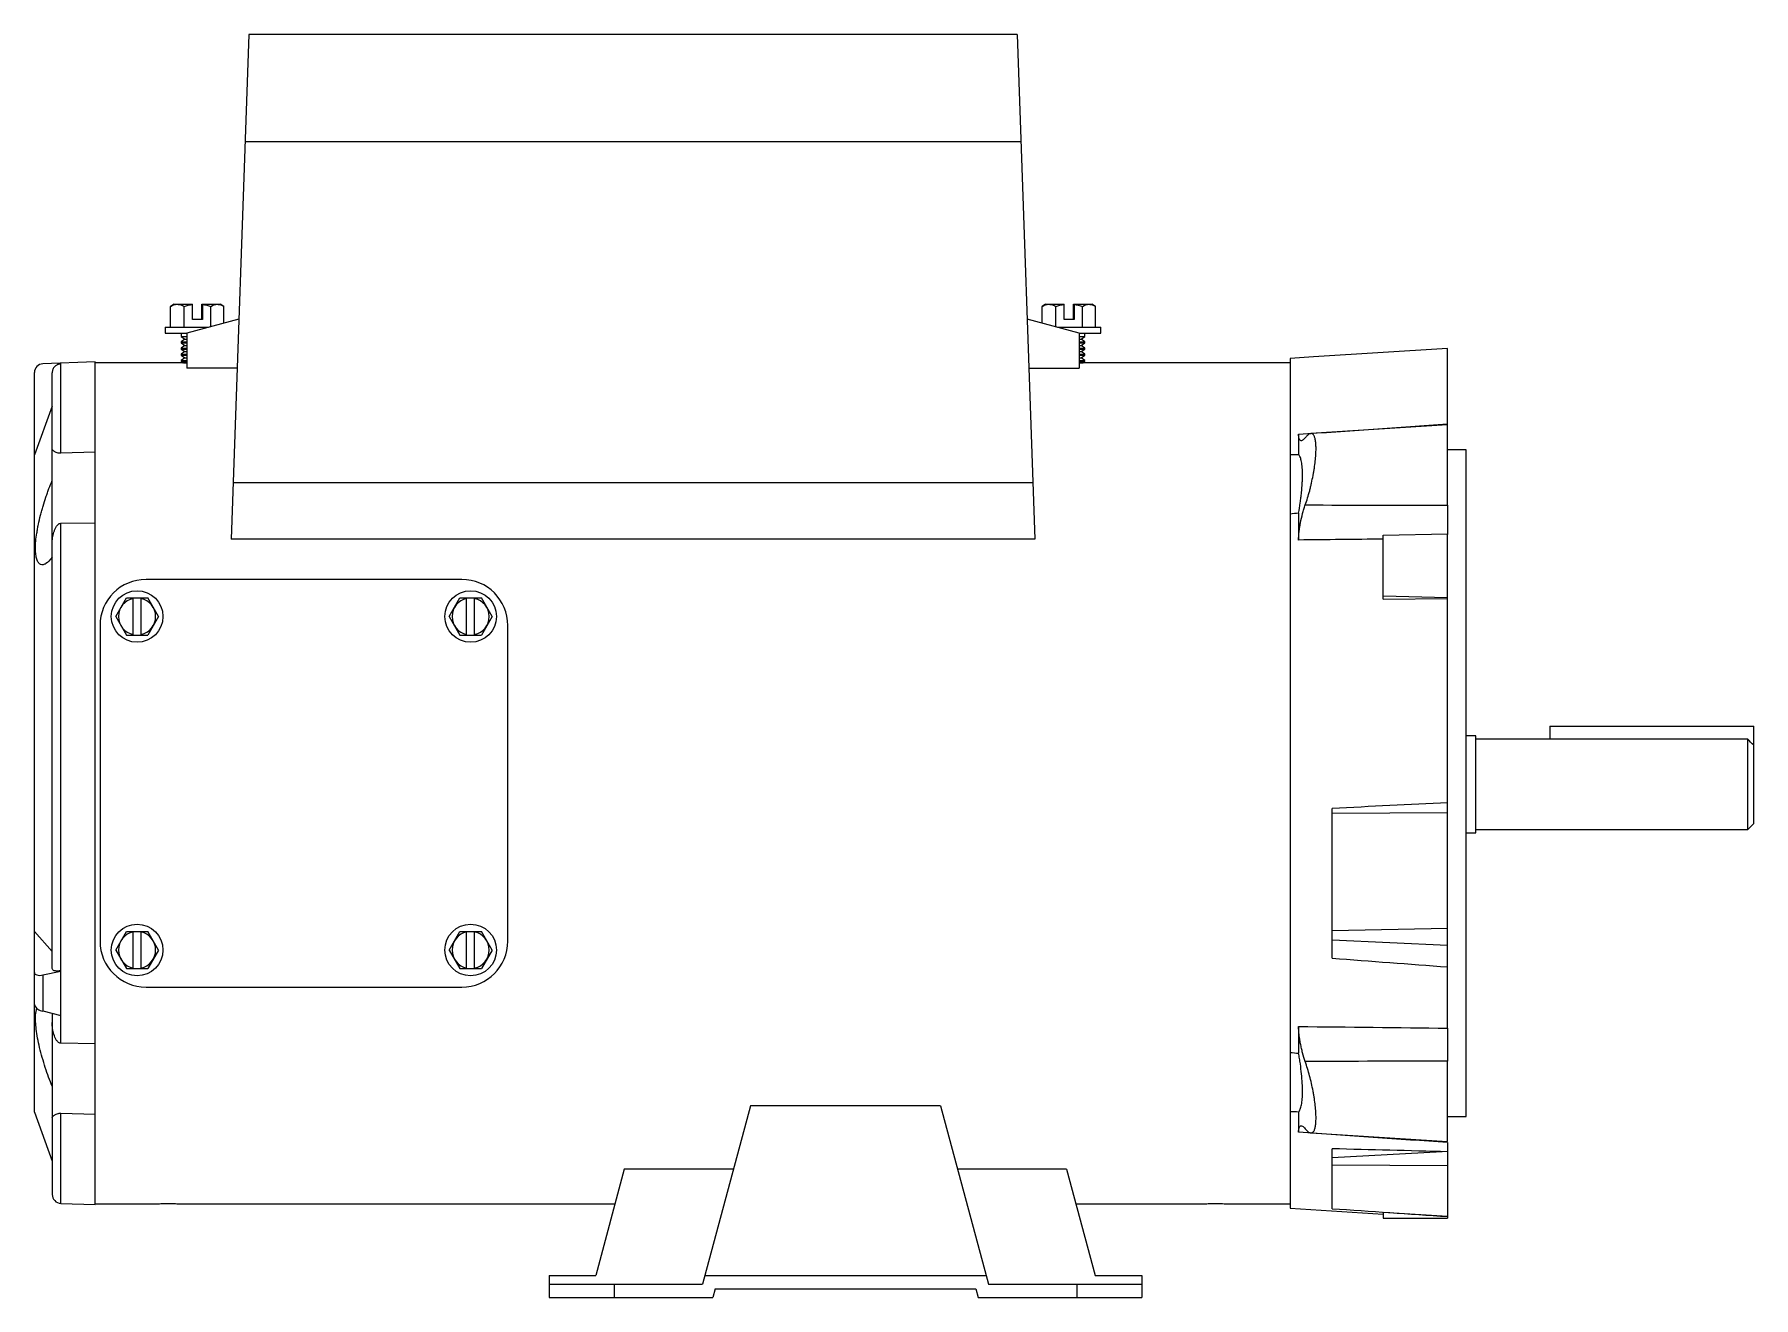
# Paper-space layout '_Front' of a CAD drawing. Header units: inches. Extents: x -4.4 to 7.2, y -3.5 to 5.1.
import ezdxf

# ---------------------------------------------------------------- set-up
doc = ezdxf.new("R2010")
doc.units = ezdxf.units.IN
doc.header["$MEASUREMENT"] = 0

psp = doc.layouts.new('_Front')

# ---------------------------------------------------------------- linework, layer by layer
at = {"color": 7, "linetype": 'Continuous', "lineweight": 25}
for p, q in [((-2.994, 5.052), (-3.113, 1.647)), ((2.189, 5.052), (-2.994, 5.052)), ((2.189, 5.052), (2.308, 1.647)), ((2.215, 4.328), (-3.02, 4.328)), ((-3.498, 3.231), (-3.523, 3.217)), ((-3.523, 3.076), (-3.523, 3.217)), ((-3.498, 3.231), (-3.374, 3.231)), ((-3.431, 3.076), (-3.431, 3.217)), ((-3.374, 3.128), (-3.374, 3.229)), ((-3.311, 3.231), (-3.187, 3.231)), ((-3.311, 3.128), (-3.311, 3.229)), ((-3.307, 3.229), (-3.307, 3.128)), ((-3.25, 3.081), (-3.25, 3.217)), ((-3.162, 3.217), (-3.187, 3.231)), ((-3.162, 3.104), (-3.162, 3.217)), ((2.381, 3.231), (2.357, 3.217)), ((2.357, 3.104), (2.357, 3.217)), ((2.381, 3.231), (2.506, 3.231)), ((2.449, 3.079), (2.449, 3.217)), ((2.506, 3.128), (2.506, 3.229)), ((2.569, 3.231), (2.693, 3.231)), ((2.569, 3.128), (2.569, 3.229)), ((2.573, 3.229), (2.573, 3.128)), ((2.63, 3.076), (2.63, 3.217)), ((2.718, 3.217), (2.693, 3.231)), ((2.718, 3.076), (2.718, 3.217)), ((-3.558, 3.076), (-3.558, 3.037)), ((-3.558, 3.076), (-3.267, 3.076)), ((-3.558, 3.037), (-3.413, 3.037)), ((-3.45, 3.037), (-3.45, 3.013)), ((-3.061, 3.131), (-3.413, 3.037)), ((-3.413, 3.037), (-3.413, 2.801)), ((-3.307, 3.128), (-3.374, 3.128)), ((2.607, 3.037), (2.256, 3.131)), ((2.462, 3.076), (2.753, 3.076)), ((2.573, 3.128), (2.506, 3.128)), ((2.607, 3.037), (2.607, 2.801)), ((2.607, 3.037), (2.753, 3.037)), ((2.645, 3.013), (2.645, 3.037)), ((2.753, 3.037), (2.753, 3.076)), ((-3.45, 3.013), (-3.426, 2.995)), ((-3.45, 3.013), (-3.413, 3.013)), ((-3.426, 2.995), (-3.45, 2.978)), ((-3.45, 2.978), (-3.45, 2.971)), ((-3.45, 2.978), (-3.413, 2.978)), ((-3.45, 2.971), (-3.426, 2.954)), ((-3.45, 2.971), (-3.413, 2.971)), ((-3.426, 2.954), (-3.45, 2.936)), ((-3.45, 2.936), (-3.45, 2.929)), ((-3.45, 2.936), (-3.413, 2.936)), ((-3.45, 2.929), (-3.426, 2.912)), ((-3.45, 2.929), (-3.413, 2.929)), ((-3.426, 2.912), (-3.45, 2.895)), ((-3.426, 2.995), (-3.413, 2.995)), ((-3.426, 2.954), (-3.413, 2.954)), ((-3.426, 2.912), (-3.413, 2.912)), ((2.607, 3.013), (2.645, 3.013)), ((2.607, 2.995), (2.621, 2.995)), ((2.607, 2.978), (2.645, 2.978)), ((2.607, 2.971), (2.645, 2.971)), ((2.607, 2.954), (2.621, 2.954)), ((2.607, 2.936), (2.645, 2.936)), ((2.607, 2.929), (2.645, 2.929)), ((2.607, 2.912), (2.621, 2.912)), ((2.621, 2.995), (2.645, 3.013)), ((2.645, 2.978), (2.621, 2.995)), ((2.621, 2.954), (2.645, 2.971)), ((2.645, 2.936), (2.621, 2.954)), ((2.621, 2.912), (2.645, 2.929)), ((2.645, 2.895), (2.621, 2.912)), ((2.645, 2.971), (2.645, 2.978)), ((2.645, 2.929), (2.645, 2.936)), ((5.093, 2.933), (4.188, 2.876)), ((5.093, 1.875), (5.093, 2.933)), ((-4.031, 2.842), (-4.383, 2.83)), ((-4.263, 2.226), (-4.263, 2.834)), ((-4.031, -2.842), (-4.031, 2.842)), ((-3.436, 2.837), (-4.031, 2.837)), ((-3.45, 2.895), (-3.45, 2.888)), ((-3.45, 2.895), (-3.413, 2.895)), ((-3.45, 2.888), (-3.426, 2.87)), ((-3.45, 2.888), (-3.413, 2.888)), ((-3.426, 2.87), (-3.45, 2.853)), ((-3.45, 2.853), (-3.45, 2.846)), ((-3.45, 2.853), (-3.413, 2.853)), ((-3.45, 2.846), (-3.437, 2.837)), ((-3.45, 2.846), (-3.413, 2.846)), ((-3.426, 2.87), (-3.413, 2.87)), ((-3.073, 2.801), (-3.413, 2.801)), ((2.268, 2.801), (2.607, 2.801)), ((2.607, 2.895), (2.645, 2.895)), ((2.607, 2.888), (2.645, 2.888)), ((2.607, 2.87), (2.621, 2.87)), ((2.607, 2.853), (2.645, 2.853)), ((2.607, 2.846), (2.645, 2.846)), ((2.621, 2.87), (2.645, 2.888)), ((2.645, 2.853), (2.621, 2.87)), ((2.632, 2.837), (2.645, 2.846)), ((4.031, 2.837), (2.632, 2.837)), ((2.645, 2.888), (2.645, 2.895)), ((2.645, 2.846), (2.645, 2.853)), ((4.188, 2.876), (4.031, 2.866)), ((4.031, 2.866), (4.031, -2.866)), ((4.188, 2.876), (4.188, 2.876)), ((-4.441, -2.22), (-4.441, 2.77)), ((-4.321, -1.249), (-4.321, 2.769)), ((-4.321, 2.545), (-4.441, 2.216)), ((4.088, 2.354), (4.088, 2.218)), ((5.093, 2.417), (4.171, 2.359)), ((-4.031, 2.233), (-4.263, 2.226)), ((5.218, 2.249), (5.093, 2.249)), ((5.218, -2.249), (5.218, 2.249)), ((2.295, 2.027), (-3.1, 2.027)), ((-4.263, 1.754), (-4.031, 1.758)), ((-4.263, -1.754), (-4.263, 1.754)), ((4.088, 1.821), (4.088, 1.641)), ((2.308, 1.647), (-3.113, 1.647)), ((4.658, 1.673), (5.093, 1.683)), ((4.658, 1.242), (4.658, 1.673)), ((5.093, -1.652), (5.093, 1.683)), ((-1.557, 1.375), (-3.688, 1.375)), ((-3.892, 1.125), (-3.82, 1.25)), ((-3.82, 1.25), (-3.675, 1.25)), ((-3.775, 1), (-3.775, 1.25)), ((-3.721, 1), (-3.721, 1.25)), ((-3.603, 1.125), (-3.675, 1.25)), ((-1.642, 1.125), (-1.57, 1.25)), ((-1.57, 1.25), (-1.425, 1.25)), ((-1.525, 1), (-1.525, 1.25)), ((-1.471, 1), (-1.471, 1.25)), ((-1.353, 1.125), (-1.425, 1.25)), ((5.093, 1.252), (4.658, 1.262)), ((4.658, 1.242), (5.093, 1.246)), ((-3.998, 1.065), (-3.998, -1.065)), ((-3.892, 1.125), (-3.82, 1)), ((-3.603, 1.125), (-3.675, 1)), ((-1.642, 1.125), (-1.57, 1)), ((-1.353, 1.125), (-1.425, 1)), ((-1.247, -1.065), (-1.247, 1.065)), ((-3.82, 1), (-3.675, 1)), ((-1.57, 1), (-1.425, 1)), ((5.783, 0.385), (7.158, 0.385)), ((5.783, 0.385), (5.783, 0.298)), ((7.158, -0.272), (7.158, 0.385)), ((5.283, 0.32), (5.218, 0.32)), ((5.283, -0.334), (5.283, 0.32)), ((7.118, 0.298), (5.283, 0.298)), ((7.118, -0.312), (7.118, 0.298)), ((4.314, -1.18), (4.314, -0.17)), ((4.314, -0.201), (5.093, -0.198)), ((5.218, -0.334), (5.283, -0.334)), ((5.283, -0.312), (7.118, -0.312)), ((7.118, -0.312), (7.158, -0.272)), ((-4.321, -1.136), (-4.441, -1)), ((-3.892, -1.125), (-3.82, -1)), ((-3.82, -1), (-3.675, -1)), ((-3.775, -1.25), (-3.775, -1)), ((-3.721, -1.25), (-3.721, -1)), ((-3.603, -1.125), (-3.675, -1)), ((-1.642, -1.125), (-1.57, -1)), ((-1.57, -1), (-1.425, -1)), ((-1.525, -1.25), (-1.525, -1)), ((-1.471, -1.25), (-1.471, -1)), ((-1.353, -1.125), (-1.425, -1)), ((4.314, -0.994), (5.093, -0.978)), ((-3.892, -1.125), (-3.82, -1.25)), ((-3.603, -1.125), (-3.675, -1.25)), ((-1.642, -1.125), (-1.57, -1.25)), ((-1.353, -1.125), (-1.425, -1.25)), ((4.314, -1.056), (5.093, -1.093)), ((-4.383, -1.293), (-4.263, -1.267)), ((-3.82, -1.25), (-3.675, -1.25)), ((-1.57, -1.25), (-1.425, -1.25)), ((-4.383, -1.293), (-4.383, -1.536)), ((-3.688, -1.375), (-1.557, -1.375)), ((-4.383, -1.536), (-4.263, -1.566)), ((-4.321, -1.552), (-4.321, -2.774)), ((4.088, -1.641), (4.088, -1.821)), ((-4.031, -1.758), (-4.263, -1.754)), ((5.093, -2.417), (5.093, -1.875)), ((0.39, -2.176), (0.067, -3.38)), ((1.672, -2.176), (0.39, -2.176)), ((1.672, -2.176), (1.995, -3.38)), ((-4.441, -2.22), (-4.321, -2.55)), ((-4.263, -2.226), (-4.031, -2.233)), ((4.088, -2.218), (4.088, -2.354)), ((5.093, -2.249), (5.218, -2.249)), ((4.171, -2.359), (5.093, -2.417)), ((5.093, -2.424), (5.093, -2.935)), ((4.314, -2.87), (4.314, -2.466)), ((-0.461, -2.604), (-0.653, -3.32)), ((0.275, -2.604), (-0.461, -2.604)), ((2.523, -2.604), (1.787, -2.604)), ((2.523, -2.604), (2.715, -3.32)), ((4.314, -2.575), (5.093, -2.579)), ((-4.263, -2.834), (-4.031, -2.842)), ((-4.031, -2.837), (-3.61, -2.837)), ((-3.454, -2.837), (-0.523, -2.837)), ((2.585, -2.837), (3.455, -2.837)), ((3.611, -2.837), (4.031, -2.837)), ((4.031, -2.866), (4.658, -2.906)), ((5.093, -2.923), (4.658, -2.896)), ((4.658, -2.896), (4.658, -2.935)), ((4.658, -2.935), (5.093, -2.935)), ((-0.969, -3.32), (-0.969, -3.47)), ((-0.969, -3.32), (-0.653, -3.32)), ((0.083, -3.32), (1.979, -3.32)), ((2.715, -3.32), (3.031, -3.32)), ((3.031, -3.32), (3.031, -3.47)), ((-0.969, -3.38), (0.067, -3.38)), ((-0.969, -3.47), (0.136, -3.47)), ((-0.529, -3.38), (-0.529, -3.47)), ((0.152, -3.41), (0.136, -3.47)), ((0.152, -3.41), (1.91, -3.41)), ((1.91, -3.41), (1.926, -3.47)), ((1.926, -3.47), (3.031, -3.47)), ((1.995, -3.38), (3.031, -3.38)), ((2.591, -3.38), (2.591, -3.47))]:
    psp.add_line(p, q, dxfattribs=at)
at = {"color": 1, "linetype": 'Continuous', "lineweight": 25}
for p, q in [((-4.263, -2.834), (-4.263, -2.226)), ((4.314, -2.524), (5.056, -2.485))]:
    psp.add_line(p, q, dxfattribs=at)
at = {"color": 7, "linetype": 'Continuous', "lineweight": 25, "flags": 128}
psp.add_lwpolyline([(-4.441, -1.277), (-4.44, -1.282), (-4.437, -1.287), (-4.431, -1.291), (-4.424, -1.293), (-4.415, -1.295), (-4.405, -1.296), (-4.394, -1.295), (-4.383, -1.293)], dxfattribs=at)
at = {"color": 7, "linetype": 'Continuous', "lineweight": 25}
for centre in [(-3.748, 1.125), (-1.498, 1.125), (-3.748, -1.125), (-1.498, -1.125)]:
    psp.add_circle(centre, 0.174, dxfattribs=at)
for centre, radius, start, end in [((-4.381, 2.77), 0.06, 92, 180), ((-3.688, 1.065), 0.31, 90, 180), ((-1.557, 1.065), 0.31, 0, 90), ((-3.748, 1.125), 0.125, 102.4742, 257.5258), ((-3.748, 1.125), 0.125, 282.4742, 77.5258), ((-1.498, 1.125), 0.125, 102.4742, 257.5258), ((-1.498, 1.125), 0.125, 282.4742, 77.5258), ((-3.748, -1.125), 0.125, 102.4742, 257.5258), ((-3.748, -1.125), 0.125, 282.4742, 77.5258), ((-1.498, -1.125), 0.125, 102.4742, 257.5258), ((-1.498, -1.125), 0.125, 282.4742, 77.5258), ((-3.688, -1.065), 0.31, 180, 270), ((-1.557, -1.065), 0.31, 270, 0), ((-4.377, -1.468), 0.0692, 201.5983, 264.6754), ((-4.261, -2.774), 0.06, 180, 268)]:
    psp.add_arc(centre, radius, start, end, dxfattribs=at)
for points in [[(-3.523, 3.217), (-3.508, 3.226), (-3.492, 3.231), (-3.477, 3.231)], [(-3.431, 3.217), (-3.412, 3.223), (-3.393, 3.227), (-3.374, 3.229)], [(-3.374, 3.229), (-3.374, 3.23), (-3.374, 3.23), (-3.374, 3.231)], [(-3.311, 3.229), (-3.311, 3.23), (-3.311, 3.23), (-3.311, 3.231)], [(-3.307, 3.231), (-3.307, 3.23), (-3.307, 3.23), (-3.307, 3.229)], [(-3.307, 3.229), (-3.288, 3.227), (-3.269, 3.223), (-3.25, 3.217)], [(-3.25, 3.217), (-3.236, 3.226), (-3.221, 3.231), (-3.206, 3.231)], [(2.357, 3.217), (2.372, 3.226), (2.388, 3.231), (2.403, 3.231)], [(2.449, 3.217), (2.468, 3.223), (2.487, 3.227), (2.506, 3.229)], [(2.506, 3.229), (2.506, 3.23), (2.506, 3.23), (2.506, 3.231)], [(2.569, 3.229), (2.569, 3.23), (2.569, 3.23), (2.569, 3.231)], [(2.573, 3.231), (2.573, 3.23), (2.573, 3.23), (2.573, 3.229)], [(2.573, 3.229), (2.592, 3.227), (2.611, 3.223), (2.63, 3.217)], [(2.63, 3.217), (2.644, 3.226), (2.659, 3.231), (2.674, 3.231)], [(4.088, 2.354), (4.423, 2.378), (4.758, 2.401), (5.093, 2.424)], [(4.031, 2.217), (4.05, 2.217), (4.069, 2.217), (4.088, 2.218)], [(4.133, 1.878), (4.453, 1.876), (4.773, 1.875), (5.093, 1.875)], [(4.088, 1.821), (4.069, 1.82), (4.05, 1.818), (4.031, 1.816)], [(4.658, 1.647), (4.468, 1.645), (4.278, 1.643), (4.088, 1.641)], [(7.158, 0.256), (7.144, 0.27), (7.131, 0.284), (7.118, 0.298)], [(5.093, -0.131), (4.833, -0.144), (4.574, -0.157), (4.314, -0.17)], [(4.314, -1.18), (4.574, -1.2), (4.833, -1.219), (5.093, -1.239)], [(4.088, -1.641), (4.423, -1.644), (4.758, -1.648), (5.093, -1.652)], [(4.031, -1.816), (4.05, -1.818), (4.069, -1.82), (4.088, -1.821)], [(5.093, -1.875), (4.773, -1.875), (4.453, -1.876), (4.133, -1.878)], [(4.088, -2.218), (4.069, -2.217), (4.05, -2.217), (4.031, -2.217)], [(5.093, -2.424), (4.758, -2.401), (4.423, -2.378), (4.088, -2.354)], [(5.093, -2.486), (4.833, -2.479), (4.574, -2.473), (4.314, -2.466)], [(4.314, -2.87), (4.574, -2.887), (4.833, -2.905), (5.093, -2.923)]]:
    psp.add_open_spline(points, degree=3, dxfattribs=at)
for points, knots in [([(-3.477, 3.231), (-3.469, 3.231), (-3.461, 3.23), (-3.446, 3.225), (-3.438, 3.221), (-3.431, 3.217)], [0, 0, 0, 0, 0.5, 0.5, 1, 1, 1, 1]), ([(-3.206, 3.231), (-3.199, 3.231), (-3.191, 3.23), (-3.177, 3.225), (-3.17, 3.221), (-3.162, 3.217)], [0, 0, 0, 0, 0.5, 0.5, 1, 1, 1, 1]), ([(2.403, 3.231), (2.411, 3.231), (2.419, 3.23), (2.434, 3.225), (2.442, 3.221), (2.449, 3.217)], [0, 0, 0, 0, 0.5, 0.5, 1, 1, 1, 1]), ([(2.674, 3.231), (2.681, 3.231), (2.689, 3.23), (2.703, 3.225), (2.71, 3.221), (2.718, 3.217)], [0, 0, 0, 0, 0.5, 0.5, 1, 1, 1, 1]), ([(-4.263, 2.828), (-4.271, 2.828), (-4.278, 2.827), (-4.292, 2.821), (-4.298, 2.817), (-4.307, 2.808), (-4.309, 2.805), (-4.313, 2.799), (-4.315, 2.796), (-4.319, 2.785), (-4.321, 2.777), (-4.321, 2.769)], [0, 0, 0, 0, 0.25, 0.25, 0.5, 0.5, 0.625, 0.625, 0.75, 0.75, 1, 1, 1, 1]), ([(-3.436, 2.837), (-3.436, 2.837), (-3.437, 2.837), (-3.429, 2.837), (-3.417, 2.836), (-3.413, 2.836)], [0, 0, 0, 0, 0.216131, 0.66636, 1, 1, 1, 1]), ([(2.607, 2.836), (2.61, 2.836), (2.62, 2.837), (2.63, 2.837), (2.631, 2.837), (2.632, 2.837)], [0, 0, 0, 0, 0.14882, 0.6175981, 1, 1, 1, 1]), ([(4.133, 2.331), (4.126, 2.323), (4.12, 2.317), (4.112, 2.312), (4.11, 2.311), (4.105, 2.31), (4.103, 2.311), (4.099, 2.312), (4.097, 2.314), (4.094, 2.319), (4.092, 2.321), (4.089, 2.332), (4.088, 2.342), (4.088, 2.354)], [0, 0, 0, 0, 0.25, 0.25, 0.375, 0.375, 0.5, 0.5, 0.625, 0.625, 0.75, 0.75, 1, 1, 1, 1]), ([(4.133, 1.878), (4.144, 1.908), (4.153, 1.94), (4.165, 1.982), (4.167, 1.991), (4.171, 2.008), (4.173, 2.016), (4.179, 2.042), (4.182, 2.059), (4.187, 2.084), (4.189, 2.092), (4.192, 2.109), (4.193, 2.117), (4.197, 2.142), (4.199, 2.158), (4.202, 2.189), (4.203, 2.203), (4.205, 2.232), (4.206, 2.258), (4.205, 2.281), (4.203, 2.302), (4.202, 2.311), (4.199, 2.327), (4.197, 2.334), (4.193, 2.343), (4.192, 2.345), (4.189, 2.349), (4.187, 2.351), (4.182, 2.356), (4.179, 2.358), (4.171, 2.359), (4.167, 2.358), (4.158, 2.355), (4.153, 2.351), (4.143, 2.343), (4.138, 2.337), (4.133, 2.331)], [0, 0, 0, 0, 0.125, 0.125, 0.15625, 0.15625, 0.1875, 0.1875, 0.25, 0.25, 0.28125, 0.28125, 0.3125, 0.3125, 0.375, 0.375, 0.4375, 0.4375, 0.5, 0.5625, 0.5625, 0.625, 0.625, 0.6875, 0.6875, 0.71875, 0.71875, 0.75, 0.75, 0.8125, 0.8125, 0.875, 0.875, 0.9375, 0.9375, 1, 1, 1, 1]), ([(-4.263, 2.226), (-4.267, 2.226), (-4.27, 2.226), (-4.276, 2.227), (-4.279, 2.227), (-4.286, 2.229), (-4.29, 2.231), (-4.297, 2.234), (-4.3, 2.235), (-4.305, 2.238), (-4.307, 2.24), (-4.313, 2.244), (-4.316, 2.247), (-4.32, 2.251), (-4.321, 2.253), (-4.321, 2.255)], [0, 0, 0, 0, 0.0625, 0.0625, 0.125, 0.125, 0.25, 0.25, 0.375, 0.375, 0.5, 0.5, 0.75, 0.75, 1, 1, 1, 1]), ([(4.088, 1.821), (4.092, 1.845), (4.096, 1.869), (4.101, 1.904), (4.102, 1.916), (4.105, 1.938), (4.106, 1.95), (4.11, 1.982), (4.111, 2.003), (4.113, 2.033), (4.114, 2.043), (4.114, 2.062), (4.114, 2.071), (4.114, 2.098), (4.114, 2.114), (4.111, 2.143), (4.11, 2.157), (4.105, 2.18), (4.103, 2.19), (4.098, 2.202), (4.096, 2.206), (4.092, 2.212), (4.09, 2.215), (4.088, 2.218)], [0, 0, 0, 0, 0.125, 0.125, 0.1875, 0.1875, 0.25, 0.25, 0.375, 0.375, 0.4375, 0.4375, 0.5, 0.5, 0.625, 0.625, 0.75, 0.75, 0.875, 0.875, 0.9375, 0.9375, 1, 1, 1, 1]), ([(-4.321, 1.525), (-4.336, 1.505), (-4.35, 1.491), (-4.366, 1.48), (-4.37, 1.478), (-4.376, 1.476), (-4.379, 1.475), (-4.388, 1.473), (-4.394, 1.474), (-4.404, 1.479), (-4.409, 1.483), (-4.418, 1.494), (-4.421, 1.502), (-4.427, 1.52), (-4.429, 1.531), (-4.433, 1.555), (-4.433, 1.569), (-4.433, 1.599), (-4.433, 1.616), (-4.43, 1.65), (-4.427, 1.669), (-4.423, 1.697), (-4.421, 1.707), (-4.418, 1.727), (-4.416, 1.737), (-4.409, 1.767), (-4.405, 1.787), (-4.397, 1.818), (-4.394, 1.829), (-4.388, 1.849), (-4.385, 1.86), (-4.376, 1.89), (-4.37, 1.91), (-4.36, 1.94), (-4.356, 1.95), (-4.35, 1.97), (-4.346, 1.979), (-4.336, 2.007), (-4.328, 2.026), (-4.321, 2.043)], [0, 0, 0, 0, 0.125, 0.125, 0.15625, 0.15625, 0.1875, 0.1875, 0.25, 0.25, 0.3125, 0.3125, 0.375, 0.375, 0.4375, 0.4375, 0.5, 0.5, 0.5625, 0.5625, 0.625, 0.625, 0.65625, 0.65625, 0.6875, 0.6875, 0.75, 0.75, 0.78125, 0.78125, 0.8125, 0.8125, 0.875, 0.875, 0.90625, 0.90625, 0.9375, 0.9375, 1, 1, 1, 1]), ([(4.088, 1.641), (4.088, 1.658), (4.089, 1.677), (4.092, 1.707), (4.094, 1.717), (4.097, 1.737), (4.099, 1.747), (4.105, 1.778), (4.109, 1.799), (4.118, 1.829), (4.12, 1.839), (4.126, 1.859), (4.13, 1.868), (4.133, 1.878)], [0, 0, 0, 0, 0.25, 0.25, 0.375, 0.375, 0.5, 0.5, 0.75, 0.75, 0.875, 0.875, 1, 1, 1, 1]), ([(5.093, 1.875), (5.093, 1.858), (5.093, 1.842), (5.093, 1.817), (5.093, 1.809), (5.093, 1.792), (5.093, 1.783), (5.093, 1.758), (5.093, 1.741), (5.093, 1.717), (5.093, 1.709), (5.093, 1.693), (5.093, 1.685), (5.093, 1.678)], [0, 0, 0, 0, 0.25, 0.25, 0.375, 0.375, 0.5, 0.5, 0.75, 0.75, 0.875, 0.875, 1, 1, 1, 1]), ([(-4.321, 1.615), (-4.321, 1.629), (-4.32, 1.642), (-4.316, 1.668), (-4.313, 1.681), (-4.307, 1.7), (-4.305, 1.706), (-4.3, 1.719), (-4.297, 1.725), (-4.29, 1.736), (-4.286, 1.741), (-4.279, 1.748), (-4.276, 1.75), (-4.27, 1.753), (-4.267, 1.754), (-4.263, 1.754)], [0, 0, 0, 0, 0.25, 0.25, 0.5, 0.5, 0.625, 0.625, 0.75, 0.75, 0.875, 0.875, 0.9375, 0.9375, 1, 1, 1, 1]), ([(-4.263, -1.265), (-4.267, -1.266), (-4.271, -1.266), (-4.278, -1.267), (-4.282, -1.267), (-4.289, -1.268), (-4.292, -1.267), (-4.298, -1.267), (-4.301, -1.266), (-4.306, -1.265), (-4.309, -1.264), (-4.313, -1.262), (-4.315, -1.26), (-4.319, -1.256), (-4.321, -1.252), (-4.321, -1.249)], [0, 0, 0, 0, 0.125, 0.125, 0.25, 0.25, 0.375, 0.375, 0.5, 0.5, 0.625, 0.625, 0.75, 0.75, 1, 1, 1, 1]), ([(-4.321, -2.043), (-4.329, -2.023), (-4.345, -1.984), (-4.368, -1.919), (-4.388, -1.851), (-4.406, -1.784), (-4.42, -1.719), (-4.429, -1.66), (-4.433, -1.608), (-4.434, -1.555), (-4.428, -1.531), (-4.424, -1.517)], [0, 0, 0, 0, 0.111314, 0.222609, 0.334187, 0.445719, 0.55186, 0.657958, 0.755814, 0.85366, 1, 1, 1, 1]), ([(-4.263, -1.754), (-4.267, -1.754), (-4.27, -1.753), (-4.276, -1.75), (-4.279, -1.748), (-4.286, -1.741), (-4.29, -1.736), (-4.297, -1.724), (-4.3, -1.718), (-4.305, -1.706), (-4.307, -1.7), (-4.313, -1.681), (-4.316, -1.668), (-4.32, -1.642), (-4.321, -1.629), (-4.321, -1.615)], [0, 0, 0, 0, 0.0625, 0.0625, 0.125, 0.125, 0.25, 0.25, 0.375, 0.375, 0.5, 0.5, 0.75, 0.75, 1, 1, 1, 1]), ([(4.133, -1.878), (4.126, -1.859), (4.12, -1.84), (4.112, -1.809), (4.11, -1.799), (4.105, -1.778), (4.103, -1.768), (4.099, -1.748), (4.097, -1.737), (4.094, -1.717), (4.092, -1.707), (4.089, -1.677), (4.088, -1.658), (4.088, -1.641)], [0, 0, 0, 0, 0.25, 0.25, 0.375, 0.375, 0.5, 0.5, 0.625, 0.625, 0.75, 0.75, 1, 1, 1, 1]), ([(5.093, -1.652), (5.093, -1.669), (5.093, -1.686), (5.093, -1.722), (5.093, -1.741), (5.093, -1.769), (5.093, -1.779), (5.093, -1.798), (5.093, -1.808), (5.093, -1.837), (5.093, -1.856), (5.093, -1.875)], [0, 0, 0, 0, 0.25, 0.25, 0.5, 0.5, 0.625, 0.625, 0.75, 0.75, 1, 1, 1, 1]), ([(4.088, -2.218), (4.092, -2.213), (4.096, -2.206), (4.101, -2.194), (4.102, -2.19), (4.105, -2.18), (4.106, -2.174), (4.11, -2.157), (4.111, -2.144), (4.113, -2.121), (4.114, -2.114), (4.114, -2.097), (4.114, -2.089), (4.114, -2.062), (4.114, -2.044), (4.111, -2.004), (4.11, -1.982), (4.105, -1.939), (4.103, -1.916), (4.098, -1.881), (4.096, -1.869), (4.092, -1.845), (4.09, -1.833), (4.088, -1.821)], [0, 0, 0, 0, 0.125, 0.125, 0.1875, 0.1875, 0.25, 0.25, 0.375, 0.375, 0.4375, 0.4375, 0.5, 0.5, 0.625, 0.625, 0.75, 0.75, 0.875, 0.875, 0.9375, 0.9375, 1, 1, 1, 1]), ([(4.133, -2.331), (4.144, -2.344), (4.153, -2.353), (4.165, -2.357), (4.167, -2.358), (4.171, -2.359), (4.173, -2.359), (4.179, -2.358), (4.182, -2.356), (4.187, -2.351), (4.189, -2.35), (4.192, -2.345), (4.193, -2.343), (4.197, -2.334), (4.199, -2.327), (4.202, -2.311), (4.203, -2.302), (4.205, -2.281), (4.206, -2.259), (4.205, -2.232), (4.203, -2.204), (4.202, -2.189), (4.199, -2.159), (4.197, -2.143), (4.193, -2.118), (4.192, -2.11), (4.189, -2.093), (4.187, -2.085), (4.182, -2.059), (4.179, -2.042), (4.171, -2.008), (4.167, -1.991), (4.158, -1.958), (4.153, -1.941), (4.143, -1.909), (4.138, -1.893), (4.133, -1.878)], [0, 0, 0, 0, 0.125, 0.125, 0.15625, 0.15625, 0.1875, 0.1875, 0.25, 0.25, 0.28125, 0.28125, 0.3125, 0.3125, 0.375, 0.375, 0.4375, 0.4375, 0.5, 0.5625, 0.5625, 0.625, 0.625, 0.6875, 0.6875, 0.71875, 0.71875, 0.75, 0.75, 0.8125, 0.8125, 0.875, 0.875, 0.9375, 0.9375, 1, 1, 1, 1]), ([(-4.321, -2.255), (-4.321, -2.253), (-4.32, -2.251), (-4.316, -2.247), (-4.313, -2.244), (-4.307, -2.24), (-4.305, -2.238), (-4.3, -2.235), (-4.297, -2.234), (-4.29, -2.231), (-4.286, -2.229), (-4.279, -2.227), (-4.276, -2.227), (-4.27, -2.226), (-4.267, -2.226), (-4.263, -2.226)], [0, 0, 0, 0, 0.25, 0.25, 0.5, 0.5, 0.625, 0.625, 0.75, 0.75, 0.875, 0.875, 0.9375, 0.9375, 1, 1, 1, 1]), ([(4.088, -2.354), (4.088, -2.342), (4.089, -2.332), (4.092, -2.322), (4.094, -2.319), (4.097, -2.314), (4.099, -2.312), (4.105, -2.31), (4.109, -2.31), (4.118, -2.315), (4.12, -2.318), (4.126, -2.323), (4.13, -2.327), (4.133, -2.331)], [0, 0, 0, 0, 0.25, 0.25, 0.375, 0.375, 0.5, 0.5, 0.75, 0.75, 0.875, 0.875, 1, 1, 1, 1]), ([(-3.61, -2.837), (-3.61, -2.837), (-3.611, -2.837), (-3.604, -2.837), (-3.589, -2.836), (-3.567, -2.836), (-3.541, -2.836), (-3.514, -2.836), (-3.489, -2.836), (-3.47, -2.837), (-3.456, -2.837), (-3.455, -2.837), (-3.454, -2.837)], [0, 0, 0, 0, 0.0370195, 0.1443545, 0.2517047, 0.3590907, 0.4664773, 0.5738282, 0.6811629, 0.7885262, 0.8959182, 1, 1, 1, 1]), ([(3.455, -2.837), (3.455, -2.837), (3.454, -2.837), (3.461, -2.837), (3.476, -2.836), (3.498, -2.836), (3.524, -2.836), (3.551, -2.836), (3.576, -2.836), (3.595, -2.837), (3.609, -2.837), (3.61, -2.837), (3.611, -2.837)], [0, 0, 0, 0, 0.03702, 0.144354, 0.251705, 0.359091, 0.466477, 0.573828, 0.681163, 0.788526, 0.895918, 1, 1, 1, 1])]:
    psp.add_open_spline(points, degree=3, knots=knots, dxfattribs=at)

doc.saveas('drawing.dxf')
